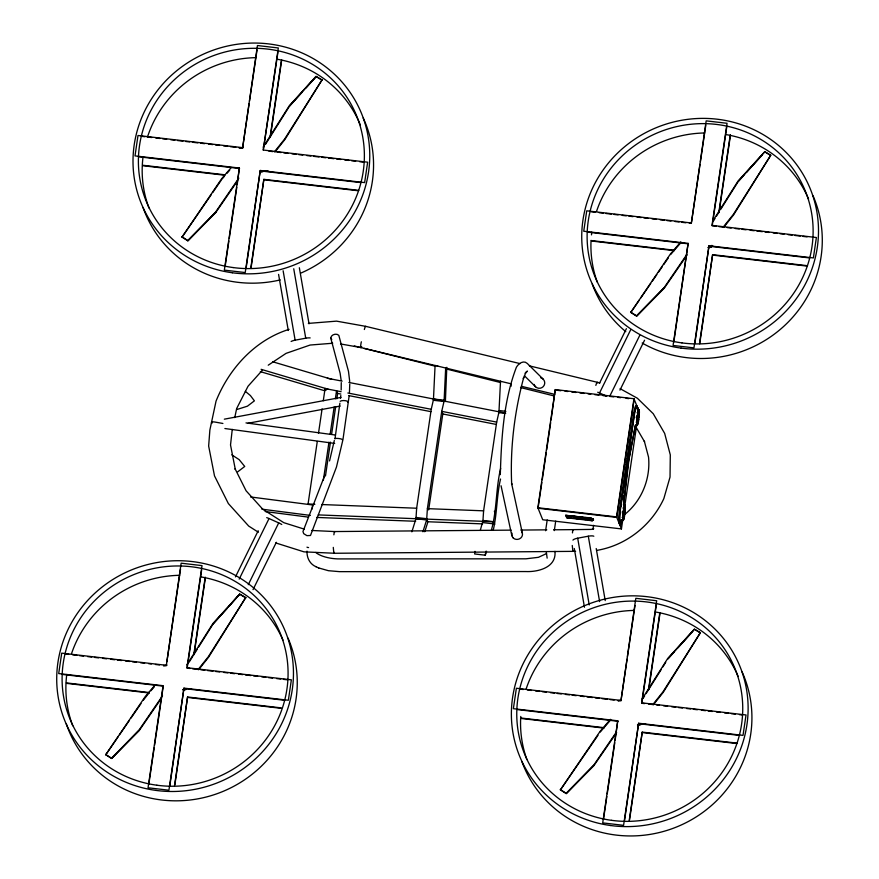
<?xml version="1.0" encoding="UTF-8"?>
<svg xmlns="http://www.w3.org/2000/svg" width="879" height="879" viewBox="0 0 879 879"><rect width="100%" height="100%" fill="white"/><g stroke="black" fill="none" stroke-linecap="round" stroke-linejoin="round"><path stroke-width="1.32" d="M572.262 545.474L572.899 551.342L575.602 551.331M500.305 474.66C501.415 438.588 503.392 401.187 516.423 367.169C518.489 363.598 523.554 359.819 527.301 363.456L543.156 379.146A5.34 5.274 -45.3 0 1 543.189 386.672A5.428 5.351 -45.3 0 1 535.597 386.793L524.488 375.805M349.754 384.035L349.446 392.463M622.728 518.401C622.508 507.666 627.276 496.448 624.464 516.467C620.948 528.96 624.343 507.205 624.639 505.392M636.759 423.173C636.539 412.438 641.307 401.22 638.506 421.239C634.99 433.732 638.374 411.976 638.681 410.163M572.449 532.905L572.822 529.641L591.204 529.411L593.754 528.718M341.173 390.023L341.261 382.618M624.222 508.776L624.321 506.216M638.264 413.548L638.352 410.987M333.284 547.386L333.844 553.276L572.954 551.364L573.163 550.748M445.378 401.516L446.807 367.312M437.742 365.851L435.072 365.543L433.413 400.264L444.071 401.505L445.664 368.125M505.579 413.416L498.92 412.636L500.525 381.101M510.996 386.353L511.117 383.683M623.782 519.368L625.156 505.293M637.813 424.139L639.187 410.053M333.866 534.817L334.372 531.553L511.16 530.136M638.165 422.876L638.143 420.865L636.857 420.711L637.605 414.965L638.901 415.108L639.385 413.526M444.247 400.253L433.6 399.011L431.237 409.306L416.657 508.227L415.954 518.709L411.866 531.828M444.093 401.066L441.73 411.35L427.392 508.644L426.7 519.126L427.765 521.752L482.604 523.884M482.901 521.313L483.604 510.831L496.679 422.096L499.041 411.801M491.328 530.367C496.987 510.292 495.756 488.735 500.656 468.364M493.185 530.367C497.195 513.644 496.58 495.899 500.536 479.033M312.232 508.952L312.517 504.964L250.537 496.965M623.453 520.192L623.903 516.874L622.607 516.72M637.495 424.964L637.934 421.645L636.638 421.491M624.123 518.105L624.112 516.094L622.815 515.94L623.497 511.325L624.793 511.468L625.233 510.6M340.514 398.418L340.799 395.528M349.205 395.495L342.953 439.632L336.459 467.057L310.485 535.476L306.947 535.652L303.716 533.663L302.958 531.564L324.9 474.979M341.162 380.42L340.118 373.223L330.768 338.052C331.02 334.569 336.426 332.899 338.811 335.338L348.48 371.345L349.721 381.497M547.145 558.143L546.32 552.034M554.957 551.353C556.638 567.427 538.19 572.108 525.807 571.548L339.437 571.647L328.427 570.702L318.594 567.922M623.65 498.228L623.947 495.569M623.442 504.953L627.87 465.354L627.287 463.936L620.585 508.282A11.185 1.45 -83.4 0 0 620.091 521.785L620.838 523.324A6.34 0.824 -83.4 0 0 621.728 519.961M623.661 504.975L628.979 459.332L635.638 424.777M624.925 505.084L624.606 508.073L623.134 508.117M638.967 409.845L638.462 413.042M623.167 520.511L623.694 517.379L622.409 517.226M637.209 425.282L637.736 422.151L636.44 421.997M637.846 410.01A7.988 1.033 -83.4 0 0 637.846 407.878L636.418 406.043A12.833 1.659 -83.4 0 0 633.33 415.284L619.695 507.798A12.833 1.659 -83.4 0 0 619.135 523.28L620.574 525.115L619.849 525.027A7.988 1.033 -83.4 0 0 620.475 523.499M634.429 413.515L627.628 459.025L628.265 464.178M163.571 665.425L166.285 665.744L181.14 563.186L202.027 565.615L186.974 667.71L189.875 668.49M242.395 147.617L138.003 135.487L135.003 155.902L239.385 168.043L224.343 270.128L245.219 272.556L260.261 170.471L364.642 182.601L367.653 162.186L263.271 150.045L278.313 47.96L257.437 45.532L242.582 148.09L238.517 147.617M148.826 784.222L154.166 747.952M154.572 745.26L163.076 687.499M166.878 661.711L180.547 569.032M225.123 266.557L228.881 241.044M229.276 238.352L236.803 187.304M237.198 184.623L239.385 168.043M242.582 148.09L249.12 103.755M249.515 101.074L257.031 50.026M186.974 667.71L291.367 679.841L288.356 700.255L183.964 688.125L168.922 790.21L148.046 787.782L163.087 685.697L58.706 673.556L61.717 653.141L166.098 665.282M169.9 785.299L183.964 688.125M187.161 668.172L201.621 570.108M246.197 267.645L260.261 170.471M277.907 52.454L263.271 150.045M174.503 785.65L187.568 696.992L281.104 707.87M193.743 655.086L205.225 577.173M250.801 267.996L263.865 179.338L358.764 190.369M270.04 137.432L281.324 60.86M174.888 784.771L187.568 696.992M194.325 652.855L205.411 577.635M250.987 268.458L263.865 179.338M270.424 136.542L281.709 59.981M317.275 441.478L308.068 503.953L314.88 504.271M318.484 433.325L322.088 408.878M323.285 400.725L325.087 388.496L325.812 390.287M323.384 480.055L328.966 442.17M330.163 434.05L334.152 406.988M335.349 398.868L336.547 390.748L337.635 393.429L336.833 398.835M325.472 475.968L330.449 442.137M331.647 434.017L335.635 406.955M335.009 438.764L339.887 403.208M426.612 519.961L426.787 518.709L416.141 517.478L415.954 518.72L426.612 519.961L422.92 531.762M428.655 509.919L442.796 413.976L441.73 411.35L496.679 422.096M475.023 551.364L474.638 553.968L485.285 555.198L486.537 551.276M480.264 530.444L483.021 520.489L493.679 521.73L494.745 524.356M485.285 555.198L485.856 551.298M622.826 519.412L621.431 528.916L542.728 519.764L537.849 507.732L555.264 389.584L633.957 398.736L638.835 410.768M541.86 482.45L538.058 508.26L616.75 517.401L634.166 399.264M542.266 479.736L546.266 452.575M546.672 449.861L550.672 422.7M551.067 419.986L555.264 389.584M545.606 530.74L547.21 519.907M554.308 530.619L555.704 521.137M565.834 515.435L591.457 517.995L591.655 519.049L593.149 519.225L593.49 520.06L591.996 519.896L592.358 520.775L566.79 517.797L565.834 515.435L591.402 518.401L591.655 519.049M566.79 517.797L565.9 515.017M591.171 519.939L567.812 517.654L570.46 517.533M591.106 520.357L590.754 519.478L592.237 519.654L590.633 519.203L590.435 518.138L585.26 517.533M592.358 520.775L588.381 519.885M593.149 519.225L591.721 518.632M593.49 520.06L593.215 518.808M592.984 529.356L593.589 525.301M621.431 528.916L616.542 516.885L633.957 398.736M619.86 523.368A12.833 1.659 -83.4 0 1 620.42 507.886L627.54 462.387M624.628 507.183L637.286 421.041M620.761 700.398L516.38 688.257L513.369 708.683L617.75 720.813L602.708 822.898L623.585 825.326L638.626 723.241L743.019 735.382L746.029 714.957L641.637 702.826L656.69 600.742L635.814 598.313L620.948 700.86L618.245 700.541M691.136 222.947L586.743 210.817L583.733 231.232L688.125 243.373L673.072 345.458L693.949 347.886L709.001 245.79L813.383 257.932L816.393 237.517L712.012 225.376L727.054 123.291L706.178 120.862L691.323 223.409M603.488 819.338L606.851 796.506M607.246 793.814L614.773 742.766M615.168 740.085L617.75 720.813M621.145 699.519L627.09 659.217M627.485 656.536L635.012 605.488M673.863 341.887L688.125 243.373M691.52 222.068L700.036 164.307M700.431 161.626L705.771 125.356M624.562 820.426L638.626 723.241M644.538 703.607L641.824 703.288L656.481 603.884M694.937 342.975L709.001 245.79M726.845 126.444L712.199 225.837L716.264 226.31M629.166 820.766L642.23 732.108L737.129 743.14M648.405 690.202L659.689 613.641M699.53 343.315L712.605 254.668L807.493 265.7M718.78 212.751L730.262 134.85M629.551 819.887L642.23 732.108M648.801 689.323L660.085 612.751M699.728 343.788L712.605 254.668M719.363 210.531L730.449 135.311M636.978 425.073L637.319 421.777M622.947 520.302L623.244 516.27M334.141 552.342L333.91 553.232L303.98 551.847L275.808 542.958M639.341 410.779L638.868 413.416L637.583 413.273M625.31 506.007L624.837 508.644L623.541 508.501M334.328 440.511L329.548 460.948M630.562 447.29L631.078 444.631M635.286 425.348L628.342 462.189L627.815 459.212L634.22 415.767A11.185 1.45 -83.4 0 1 636.912 407.713L637.583 409.658A6.34 0.824 -83.4 0 1 637.583 410.229M622.793 519.577L623.288 517.006M232.254 429.413L230.518 444.972L235.286 469.287L235.078 468.771L246.087 490.779L262.755 509.216L283.763 522.664L304.266 529.136M234.759 417.624L236.66 408.537L248.043 386.233L262.239 370.378M639.407 411.965L638.912 414.152L637.616 413.998L637.835 415.327M625.376 507.194L624.881 509.38L623.585 509.227M625.343 508.754L624.859 510.336L623.574 510.194M424.766 531.74L427.677 522.587L426.787 518.709M340.173 401.318C341.645 399.934 348.853 400.483 347.93 402.373M636.792 421.601L637.297 420.085M622.75 516.83L623.266 515.314M621.079 505.843L621.409 505.018M235.451 576.888L258.195 530.74M239.187 579.118L269.04 518.544L278.72 522.895A5.406 0.956 26.2 0 1 281.774 524.488M248.274 584.678L278.72 522.895M253.02 589.644L276.358 542.288M599.445 383.343L626.397 328.68M597.72 392.243A5.406 0.956 26.2 0 1 599.533 392.979L630.672 329.801M609.806 396.11L639.747 335.371M619.948 390.155L644.56 340.228M334.679 438.566C336.47 437.995 342.788 438.775 342.414 439.852M639.275 415.371L638.824 416.239L637.539 416.097M636.901 419.766L637.374 418.953M622.859 514.995L623.332 514.182M265.513 144.332L289.499 106.15L316.033 76.429L322.022 79.912L284.851 139.574L274.907 152.122M189.227 661.997L192.853 656.206M194.314 653.899L197.215 649.262M198.665 646.955L213.201 623.815L239.736 594.083L245.724 597.566L208.554 657.239L198.61 669.776M713.528 220.827L714.979 218.508M716.44 216.19L719.341 211.564M720.791 209.246L738.239 181.481L764.774 151.759L770.762 155.242L733.591 214.905L723.648 227.441M643.164 698.267L644.615 695.959M646.065 693.641L661.327 669.348M662.777 667.029L665.689 662.403M642.197 698.827L667.699 658.503L694.399 629.21L700.387 632.682L663.227 692.355L653.273 704.892M263.096 147.2L289.323 105.722L316.033 76.429L322.143 80.209M322.022 79.912L284.642 139.036L274.677 151.518M186.809 664.865L213.026 623.387L239.736 594.083L228.826 606.554M245.724 597.566L208.345 656.701L198.379 669.183M712.572 221.376L738.063 181.052L764.774 151.759L769.883 154.957M770.762 155.242L733.383 214.366L723.417 226.848M700.387 632.682L663.008 691.817L653.042 704.299M237.495 180.942L215.773 212.498L187.875 240.824L182.052 237.088L221.64 178.734L231.221 167.559M238.813 178.118L215.597 212.07L187.875 240.824M161.198 698.596L139.475 730.152L111.578 758.478L105.755 754.742L145.354 696.388L154.935 685.224M162.516 695.783L139.3 729.724L111.578 758.478M687.004 255.141L664.502 287.818L636.616 316.154L630.792 312.419L670.38 254.053L680.829 241.879M686.774 254.58L664.326 287.4L636.616 316.154M616.64 732.592L594.138 765.268L566.241 793.594L560.417 789.869L600.016 731.504L610.466 719.33M616.41 732.031L593.962 764.851L566.241 793.594M182.052 237.088L211.147 194.83M212.674 192.6L221.101 180.371M105.755 754.742L118.006 736.954M119.544 734.723L129.488 720.275M131.026 718.044L140.981 703.585M143.277 700.255L149.056 692.872M630.792 312.419L639.209 300.189M640.747 297.959L650.702 283.499M652.229 281.28L656.822 274.6M658.349 272.38L662.184 266.82M663.711 264.59L668.304 257.921M560.417 789.869L597.94 735.371M221.871 179.261L224.486 176.229M227.101 173.196L229.716 170.163M150.803 690.85L154.297 686.807M670.6 254.58L680.203 243.472M600.236 732.031L610.707 719.901M289.499 106.15L302.365 91.943M306.046 87.889L316.154 76.726M213.201 623.815L226.991 608.587M738.239 181.481L743.755 175.393M746.513 172.35L762.137 155.1M674.303 651.822L667.864 658.931L694.399 629.21L700.508 632.979M677.973 647.768L692.685 631.529M215.773 212.498L187.754 240.527L181.931 236.803M139.475 730.152L111.468 758.181L105.645 754.457M664.502 287.818L636.495 315.858L630.672 312.122M594.138 765.268L566.131 793.308L560.308 789.573M624.628 514.523C641.725 500.92 650.669 478.78 648.537 457.113L644.34 441.214L644.549 441.741L636.187 427.414M546.496 553.605L538.42 557.319L525.95 558.813L339.755 558.912C331.229 559.022 320.637 556.693 315.77 552.452M239.857 148.232L243.362 147.463M163.56 665.886L167.076 665.128M618.223 701.002L620.673 700.069M526.356 371.971L527.444 371.092L525.181 373.344L525.961 372.256L523.346 378.519L523.741 377.388C514.435 412.152 509.963 448.565 511.71 484.538L511.567 483.318L522.346 533.124M268.238 365.192L286.071 353.358L310.111 345.04L332.723 343.239M237.769 471.792L244.725 466.452L239.165 459.64L231.781 454.839M268.062 170.867L265.183 171.086M689.224 223.013L691.037 222.618M289.092 329.35C255.086 339.92 229.078 368.565 216.047 401.099L209.861 430.117L208.653 446.038L214.498 475.88L228.353 503.557L248.702 526.071L258.371 532.245M639.077 417.36L637.418 417.316M625.046 512.589L623.376 512.545M596.753 550.397C626.046 545.518 651.383 525.477 663.832 498.635L670.029 477.066L670.303 454.904L664.667 433.413L653.24 413.712L637.363 398.231L620.102 388.672M291.125 341.491A5.406 1.384 -9.8 0 1 295.124 340.184L305.738 338.195A5.406 1.384 -9.8 0 1 310.155 337.921M572.954 540.124A5.406 1.384 -9.8 0 1 577.69 538.19L588.304 536.201A5.406 1.384 -9.8 0 1 593.819 536.212M224.332 419.173L341.019 397.407M248.01 423.26L340.184 406.065M236.978 409.482L247.438 406.175L254.394 400.846L250.416 395.561L245.329 391.342M637.099 417.778L636.198 417.569M623.057 513.006L622.156 512.809M308.364 323.395L336.525 321.143L365.631 326.329L520.06 363.609M190.941 688.85L188.886 688.751M645.604 723.966L643.549 723.867M520.753 530.059L546.793 529.85M553.638 529.795L572.822 529.641L573.207 530.466M321.659 504.535L416.657 508.227M427.392 508.644L483.604 510.831M318.253 514.907L493.646 521.73M316.605 517.434L415.668 521.28M311.715 530.466L334.372 531.553L334.701 532.202M142.266 136.421L144.969 136.739M147.683 137.047L151.748 137.52M155.825 138.003L159.89 138.475M162.593 138.783L166.669 139.256M170.735 139.728L174.8 140.2M177.514 140.519L182.931 141.145M185.645 141.464L189.71 141.937M192.424 142.255L197.841 142.881M200.555 143.2L204.62 143.673M208.686 144.145L212.762 144.617M215.465 144.936L219.53 145.409M223.607 145.881L227.672 146.353M230.386 146.672L235.803 147.298M268.886 151.144L272.951 151.617M277.017 152.089L281.082 152.561M283.796 152.88L287.862 153.353M291.927 153.825L295.992 154.297M298.706 154.616L302.772 155.089M306.837 155.561L310.902 156.033M313.616 156.341L319.044 156.978M321.758 157.286L325.823 157.759M328.526 158.077L333.954 158.703M336.668 159.022L340.733 159.495M344.799 159.967L348.864 160.439M351.578 160.758L355.643 161.231M359.709 161.703L363.774 162.175M139.256 156.836L239.571 168.504M260.448 170.933L360.764 182.59M590.996 211.751L595.072 212.224M599.137 212.696L603.203 213.168M605.917 213.487L611.334 214.113M614.047 214.432L618.113 214.905M622.178 215.377L626.244 215.849M628.957 216.168L633.023 216.641M637.088 217.113L641.165 217.585M643.867 217.893L647.944 218.366M652.009 218.838L656.075 219.31M660.14 219.794L664.205 220.266M666.919 220.574L670.985 221.047M675.05 221.519L679.115 221.991M681.829 222.31L685.895 222.783M718.978 226.628L724.395 227.254M727.109 227.573L731.174 228.046M735.24 228.518L739.305 228.99M742.019 229.309L746.084 229.782M750.161 230.254L754.226 230.727M756.929 231.045L762.357 231.671M765.071 231.99L769.136 232.463M773.201 232.935L777.267 233.407M779.981 233.726L784.046 234.199M788.111 234.671L792.177 235.143M794.891 235.451L800.319 236.088M803.021 236.407L807.098 236.88M142.662 165.241L225.365 174.855M142.859 165.713L224.2 175.163M264.052 179.799L357.588 190.677M587.996 232.166L688.312 243.835M709.188 246.263L809.504 257.921M591.402 240.571L674.105 250.185M591.589 241.033L674.292 250.647M712.792 255.13L806.329 266.007M556.836 390.265L560.901 390.737M564.966 391.21L567.68 391.529M571.757 392.001L575.822 392.473M579.898 392.946L583.964 393.418M588.04 393.891L590.754 394.21M594.819 394.682L598.896 395.154M602.961 395.627L605.675 395.946M609.74 396.418L613.817 396.89M617.882 397.363L620.596 397.682M626.024 398.308L628.738 398.626M636.418 406.043L637.846 407.878M637.341 412.701L638.78 412.976L637.165 412.888M633.33 415.284L634.056 415.371A12.833 1.659 -83.4 0 1 637.143 406.131M636.352 416.338L637.649 416.492L637.352 415.767M637.253 418.547L638.813 419.36M637.066 419.712L638.352 419.854L638.506 421.239M636.264 422.195L637.418 422.217M499.228 410.559L505.886 411.328M626.958 458.541L627.683 458.618M628.254 459.256L628.979 459.332M626.068 464.551L626.793 464.639M626.837 468.925L627.551 469.012M623.31 507.93L624.738 508.205L623.453 508.051M619.695 507.798L620.42 507.886M622.321 511.567L623.618 511.721L623.321 510.996M623.222 513.775L624.782 514.589M623.024 514.94L624.321 515.094L624.464 516.467M537.849 507.732L616.542 516.885M622.233 517.423L623.387 517.445M567.142 515.435L582.667 517.237M590.38 518.555L567.087 515.852L567.812 517.654M575.646 518.138L578.228 518.434M583.403 519.039L585.996 519.335M566.856 517.379L569.548 517.698M573.58 518.16L577.624 518.632M581.656 519.104L585.689 519.577M482.714 522.576L493.372 523.818M520.632 689.202L523.346 689.51M527.411 689.982L531.476 690.454M535.542 690.927L539.607 691.399M542.321 691.718L546.386 692.191M550.452 692.663L554.528 693.135M557.231 693.454L561.307 693.927M565.373 694.399L569.438 694.871M572.152 695.19L576.217 695.663M580.283 696.135L584.348 696.607M587.062 696.915L592.479 697.552M595.193 697.871L599.258 698.344M601.972 698.651L607.4 699.288M610.103 699.596L614.168 700.069M648.603 704.079L652.668 704.551M656.745 705.024L659.448 705.343M663.524 705.815L667.59 706.287M671.655 706.76L675.72 707.232M678.434 707.54L682.5 708.013M686.565 708.485L690.63 708.957M693.344 709.276L697.41 709.749M701.475 710.221L705.54 710.693M708.254 711.012L712.32 711.485M716.385 711.957L720.461 712.429M724.527 712.902L728.592 713.374M731.306 713.693L735.371 714.166M739.437 714.638L742.151 714.957M65.969 654.075L68.683 654.394M72.748 654.866L76.814 655.338M79.528 655.657L83.593 656.13M87.658 656.602L91.724 657.074M94.438 657.393L98.503 657.866M102.568 658.338L106.634 658.81M110.71 659.283L114.775 659.755M117.478 660.063L121.555 660.547M125.62 661.019L129.685 661.491M132.399 661.799L136.465 662.272M140.53 662.744L144.595 663.216M148.661 663.689L151.375 664.008M155.44 664.48L159.506 664.953M192.589 668.798L198.006 669.435M200.72 669.743L204.785 670.216M207.499 670.534L212.927 671.16M215.63 671.479L219.695 671.952M223.771 672.424L227.837 672.896M230.551 673.215L234.616 673.688M238.681 674.16L242.747 674.632M245.461 674.951L250.878 675.577M253.591 675.896L257.657 676.369M261.722 676.841L265.788 677.313M268.502 677.632L272.567 678.105M276.643 678.577L280.709 679.049M283.412 679.357L287.488 679.83M517.621 709.617L617.937 721.274M638.824 723.703L739.14 735.371M521.038 718.022L603.73 727.636M521.225 718.484L603.917 728.098M642.417 732.581L735.965 743.447M62.958 674.501L163.274 686.158M184.15 688.587L284.477 700.255M66.375 682.906L149.067 692.52M66.562 683.368L149.254 692.982M187.754 697.454L281.302 708.331M261.887 509.161L310.397 515.413M265.194 511.545L308.309 517.116M245.988 422.898L335.448 435.028M224.892 428.534L334.679 443.423M340.536 343.942L361.126 347.612L510.622 383.705M222.892 423.469L215.322 422.118A4.318 0.945 12 0 0 211.542 422.414L211.751 422.942A4.318 0.945 12 0 0 212.015 423.238M327.362 378.245L342.151 381.134M348.875 382.453L505.601 413.086M341.129 391.693L324.988 388.54L325.702 390.287M347.853 393.001L431.237 409.306M336.811 393.265L340.854 394.056M348.919 395.627L430.952 411.669M442.796 413.976L496.404 424.458M529.378 365.862L599.819 382.892M521.302 386.277L554.671 394.341M364.148 348.425L435.38 366.235M446.016 368.905L500.569 382.552M520.522 387.54L553.627 395.825M357.5 346.744L360.797 347.579M354.314 345.941L356.434 346.48M272.688 361.774L331.855 379.354M261.118 369.323L328.175 389.243M260.316 371.63L324.747 390.77M599.533 392.979L606.796 396.242M307.013 551.133C306.661 557.704 309.869 564.197 316.088 566.757M315.924 566.68L318.747 567.988M240.857 594.962L245.845 597.863M711.825 245.384L712.847 246.01M331.768 339.503L330.768 338.052M597.632 382.914L597.412 382.387A4.318 0.681 -76.2 0 0 595.841 385.398M494.339 511.248L495.404 513.874M501.052 485.746L511.864 535.761M596.215 548.529L605.224 600.599M588.304 536.201L599.61 601.621M577.69 538.19L589.227 604.95M574.295 548.507L584.458 607.257M299.343 267.754L309.034 323.824M293.74 268.765L305.738 338.195M283.126 270.765L295.124 340.184M278.577 274.402L288.279 330.482M623.629 509.117L623.804 510.567M638.011 412.262L638.044 414.328M623.969 507.491L624.013 509.556M637.121 407.79A7.988 1.033 -83.4 0 1 637.143 408.427M621.991 519.764A7.988 1.033 -83.4 0 1 620.574 525.115M621.266 519.676A7.988 1.033 -83.4 0 1 620.959 521.39M288.037 638.154A118.962 114.797 -22.1 0 1 220.135 792.561A118.962 114.797 -22.1 0 1 66.31 723.856M72.715 725.724A113.556 109.578 -22.1 0 1 66.76 674.468M71.496 653.756A113.556 109.578 -22.1 0 1 179.657 575.305M201.005 576.921A113.556 109.578 -22.1 0 1 282.994 640.132M186.249 688.883A6.362 6.142 -22.1 0 1 184.645 689.323M186.436 689.345A7.065 6.823 -22.1 0 1 182.821 689.85M184.612 689.488A6.713 6.483 -22.1 0 0 186.304 689.026A6.713 6.483 -22.1 0 1 182.909 689.597M742.151 672.028A118.962 114.797 -22.1 0 1 676.764 826.908A118.962 114.797 -22.1 0 1 521.873 761.544M526.906 759.566A113.556 109.578 -22.1 0 1 520.764 716.451M526.158 688.883A113.556 109.578 -22.1 0 1 634.319 610.422M655.668 612.037A113.556 109.578 -22.1 0 1 738.195 676.5M640.912 724.01A6.362 6.142 -22.1 0 1 639.308 724.439M640.835 723.813A6.153 5.933 -22.1 0 1 639.286 724.241M641.099 724.461A7.065 6.823 -22.1 0 1 637.484 724.966M641.011 724.23A6.713 6.483 -22.1 0 1 639.319 724.692M813.064 195.819A118.962 114.797 -22.1 0 1 781.057 328.746A118.962 114.797 -22.1 0 1 642.175 343.03M625.793 331.669A118.962 114.797 -22.1 0 1 592.248 284.093M597.28 282.115A113.556 109.578 -22.1 0 1 591.051 240.385M591.479 234.88A113.556 109.578 -22.1 0 1 591.787 232.144M596.522 211.432A113.556 109.578 -22.1 0 1 704.683 132.971M726.043 134.586A113.556 109.578 -22.1 0 1 808.57 199.05M711.276 246.559A6.362 6.142 -22.1 0 1 709.683 246.999M711.474 247.021A7.065 6.823 -22.1 0 1 707.859 247.526M711.342 246.702A6.713 6.483 -22.1 0 1 709.65 247.164A6.713 6.483 -22.1 0 0 711.375 246.79M521.84 531.927A5.34 4.955 -12.2 0 1 520.818 537.959A5.428 5.032 -12.2 0 1 513.204 537.981M513.336 538.003A5.34 4.955 -12.2 0 1 512.061 533.19M535.586 386.793A5.34 5.274 -45.3 0 1 534.19 384.431M540.739 377.805A5.428 5.351 -45.3 0 1 543.145 379.146M308.562 547.529A2.165 1.934 -8.7 0 1 306.991 547.145M361.346 341.799A4.318 0.648 -78.2 0 0 360.764 346.952L360.983 347.48A4.318 0.648 -78.2 0 0 361.708 346.711M364.356 329.515A4.318 0.648 -78.2 0 1 365.785 326.472M266.7 517.632A5.406 0.956 26.2 0 1 269.04 518.544M363.214 118.006A118.962 114.797 -22.1 0 1 300.816 273.116M280.291 279.907A118.962 114.797 -22.1 0 1 143.046 207.488M149.012 208.059A113.556 109.578 -22.1 0 1 143.046 156.814M147.375 137.366A113.556 109.578 -22.1 0 1 255.943 57.651M277.303 59.256A113.556 109.578 -22.1 0 1 360.346 124.972M264.337 170.779A7.065 6.823 -22.1 0 1 260.953 172.174M577.371 517.885L574.02 517.489L578.854 518.687L578.58 518.028L583.26 518.566L577.129 517.302L577.371 517.885M156.033 790.419A118.962 114.797 -22.1 0 0 285.796 632.583A118.962 114.797 -22.1 0 0 83.439 605.312A118.962 114.797 -22.1 0 0 156.033 790.419M156.901 785.222A113.556 109.578 -22.1 0 0 280.764 634.561A113.556 109.578 -22.1 0 0 87.603 608.532A113.556 109.578 -22.1 0 0 156.901 785.222M610.696 825.535A118.962 114.797 -22.1 0 0 740.459 667.699A118.962 114.797 -22.1 0 0 538.102 640.428A118.962 114.797 -22.1 0 0 610.696 825.535M611.564 820.338A113.556 109.578 -22.1 0 0 735.426 669.677A113.556 109.578 -22.1 0 0 542.266 643.648A113.556 109.578 -22.1 0 0 611.564 820.338M681.06 348.095A118.962 114.797 -22.1 0 0 810.834 190.249A118.962 114.797 -22.1 0 0 608.466 162.978A118.962 114.797 -22.1 0 0 681.06 348.095M681.928 342.898A113.556 109.578 -22.1 0 0 805.801 192.226A113.556 109.578 -22.1 0 0 612.63 166.197A113.556 109.578 -22.1 0 0 681.928 342.898M232.331 272.765A118.962 114.797 -22.1 0 0 362.093 114.918A118.962 114.797 -22.1 0 0 159.725 87.658A118.962 114.797 -22.1 0 0 232.331 272.765M233.199 267.568A113.556 109.578 -22.1 0 0 357.061 116.896A113.556 109.578 -22.1 0 0 163.901 90.867A113.556 109.578 -22.1 0 0 233.199 267.568"/></g></svg>
